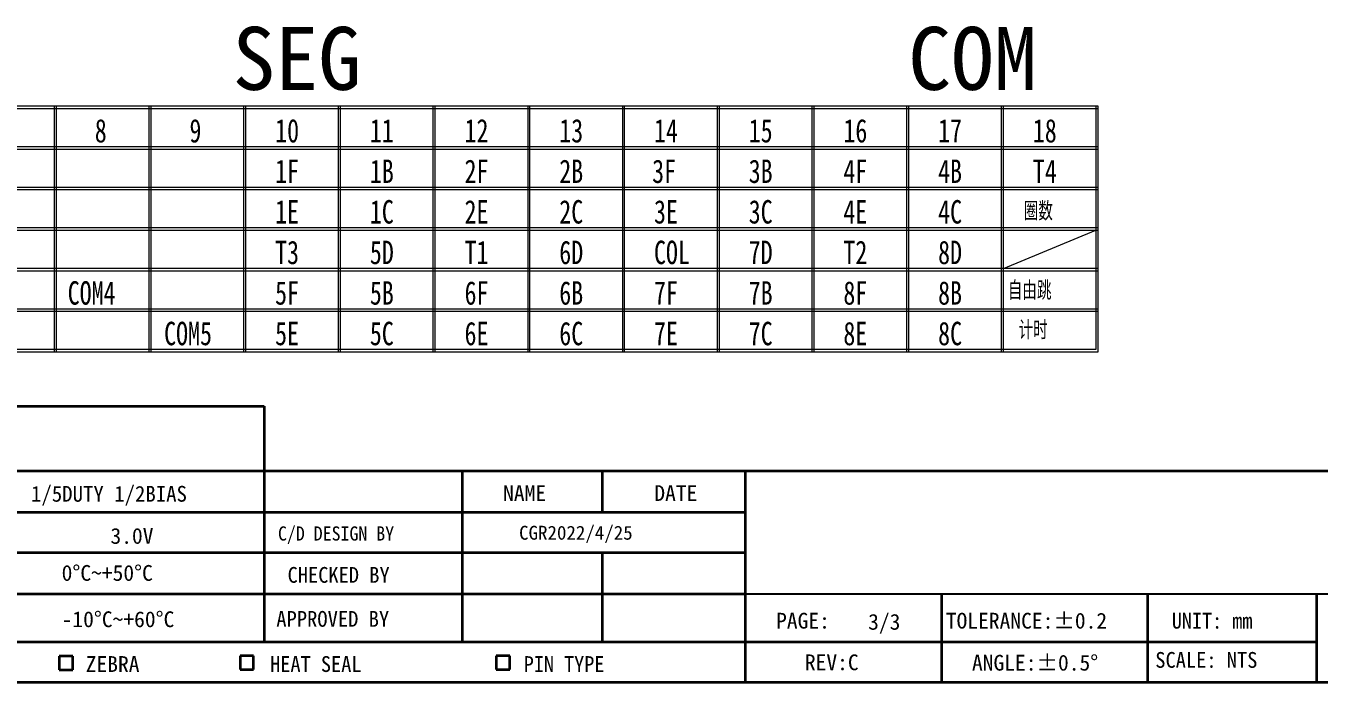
# Paper-space layout 'SW_Model_1' of a CAD drawing. Header units: millimetres. Extents: x 625 to 800, y 257 to 308.
# Drawn here: x 729.66 to 766.21, y 259.69 to 278.26 of the extents above; entities that cross this region are included whole.
import ezdxf

# ---------------------------------------------------------------- set-up
doc = ezdxf.new("R2010")
doc.units = ezdxf.units.MM
doc.layers.add('剖面线层1', color=4, linetype='Continuous')
doc.layers.add('粗实线层', color=7, linetype='Continuous', lineweight=25)
doc.styles.add('SLDTEXTSTYLE11', font='TXT', dxfattribs={"width": 0.95})
doc.styles.add('SLDTEXTSTYLE12', font='TXT', dxfattribs={"width": 0.9375})
doc.styles.add('SLDTEXTSTYLE13', font='TXT', dxfattribs={"width": 0.954545})
doc.styles.add('SLDTEXTSTYLE18', font='TXT', dxfattribs={"width": 0.966667})
doc.styles.add('SLDTEXTSTYLE19', font='TXT', dxfattribs={"width": 0.923077})
doc.styles.add('SLDTEXTSTYLE20', font='TXT', dxfattribs={"width": 0.944444})
doc.styles.add('SLDTEXTSTYLE29', font='TXT', dxfattribs={"width": 0.75})
doc.styles.add('SLDTEXTSTYLE30', font='TXT', dxfattribs={"width": 0.710611, "bigfont": 'bigfont'})
doc.styles.add('SLDTEXTSTYLE6', font='TXT')

psp = doc.layouts.new('SW_Model_1')

# ---------------------------------------------------------------- hatches: boundary and pattern name
at = {"layer": '剖面线层1'}
h = psp.add_hatch(dxfattribs=at)
h.set_pattern_fill('ANSI31', color=256, style=0)
h.paths.add_polyline_path([(730.601, 260.426), (730.601, 260.039), (730.986, 260.039), (730.986, 260.426)], flags=0)

# ---------------------------------------------------------------- linework, layer by layer
at = {"color": 40, "linetype": 'Continuous', "lineweight": 18}
for p, q in [((759.965, 275.981), (709.044, 275.981)), ((730.457, 275.981), (730.457, 269.035)), ((730.521, 275.981), (730.457, 275.981)), ((730.521, 269.035), (730.521, 275.981)), ((733.134, 275.981), (733.134, 269.035)), ((733.198, 275.981), (733.134, 275.981)), ((733.198, 269.035), (733.198, 275.981)), ((735.811, 275.981), (735.811, 269.035)), ((735.875, 275.981), (735.811, 275.981)), ((735.875, 269.035), (735.875, 275.981)), ((738.487, 275.981), (738.487, 269.035)), ((738.551, 275.981), (738.487, 275.981)), ((738.551, 269.035), (738.551, 275.981)), ((741.164, 275.981), (741.164, 269.035)), ((741.228, 275.981), (741.164, 275.981)), ((741.228, 269.035), (741.228, 275.981)), ((743.841, 275.981), (743.841, 269.035)), ((743.905, 275.981), (743.841, 275.981)), ((743.905, 269.035), (743.905, 275.981)), ((746.518, 275.981), (746.518, 269.035)), ((746.581, 275.981), (746.518, 275.981)), ((746.581, 269.035), (746.581, 275.981)), ((749.194, 275.981), (749.194, 269.035)), ((749.258, 275.981), (749.194, 275.981)), ((749.258, 269.035), (749.258, 275.981)), ((751.871, 275.981), (751.871, 269.035)), ((751.935, 275.981), (751.871, 275.981)), ((751.935, 269.035), (751.935, 275.981)), ((754.548, 275.981), (754.548, 269.035)), ((754.611, 275.981), (754.548, 275.981)), ((754.611, 269.035), (754.611, 275.981)), ((757.224, 275.981), (757.224, 269.035)), ((757.288, 275.981), (757.224, 275.981)), ((757.288, 269.035), (757.288, 275.981)), ((759.901, 275.981), (759.901, 269.098)), ((759.965, 275.981), (759.901, 275.981)), ((759.965, 269.035), (759.965, 275.981)), ((709.044, 275.918), (759.965, 275.918)), ((759.965, 274.834), (709.044, 274.834)), ((709.044, 274.771), (759.965, 274.771)), ((759.965, 273.687), (709.044, 273.687)), ((709.044, 273.623), (759.965, 273.623)), ((759.965, 272.54), (709.044, 272.54)), ((709.044, 272.476), (759.965, 272.476)), ((757.288, 271.393), (759.901, 272.476)), ((759.965, 271.393), (709.044, 271.393)), ((709.044, 271.329), (759.965, 271.329)), ((759.965, 270.246), (709.044, 270.246)), ((709.044, 270.182), (759.965, 270.182)), ((735.811, 270.182), (735.875, 270.182)), ((738.487, 270.182), (738.551, 270.182)), ((741.164, 270.182), (741.228, 270.182)), ((743.841, 270.182), (743.905, 270.182)), ((746.518, 270.182), (746.581, 270.182)), ((749.194, 270.182), (749.258, 270.182)), ((751.871, 270.182), (751.935, 270.182)), ((754.548, 270.182), (754.611, 270.182)), ((757.224, 270.182), (757.288, 270.182)), ((759.901, 270.182), (759.965, 270.182)), ((759.901, 269.098), (709.044, 269.098)), ((709.044, 269.035), (759.965, 269.035))]:
    psp.add_line(p, q, dxfattribs=at)
at = {"lineweight": 35}
for p, q in [((705.566, 267.5), (736.392, 267.5)), ((736.392, 267.5), (736.392, 265.672)), ((705.533, 265.672), (736.392, 265.672)), ((736.392, 265.672), (775.132, 265.672)), ((736.392, 265.672), (736.392, 260.841)), ((741.993, 265.629), (741.993, 260.833)), ((745.943, 265.659), (745.943, 264.5)), ((749.984, 265.659), (749.984, 259.694)), ((705.533, 264.5), (749.984, 264.5)), ((705.533, 263.362), (749.984, 263.362)), ((745.943, 263.362), (745.943, 260.83)), ((705.533, 262.189), (749.946, 262.189)), ((755.534, 262.193), (755.534, 259.694)), ((761.355, 262.193), (761.355, 259.694)), ((766.133, 262.193), (766.133, 259.694)), ((705.533, 260.833), (749.946, 260.833)), ((735.189, 260.838), (749.303, 260.838)), ((749.303, 260.838), (766.133, 260.838)), ((730.601, 260.426), (730.601, 260.039)), ((730.986, 260.426), (730.601, 260.426)), ((730.986, 260.039), (730.986, 260.426)), ((736.094, 260.434), (735.71, 260.434)), ((735.71, 260.434), (735.71, 260.047)), ((736.094, 260.047), (736.094, 260.434)), ((743.337, 260.434), (742.952, 260.434)), ((742.952, 260.434), (742.952, 260.047)), ((743.337, 260.047), (743.337, 260.434)), ((730.601, 260.039), (730.986, 260.039)), ((735.71, 260.047), (736.094, 260.047)), ((742.952, 260.047), (743.337, 260.047)), ((705.533, 259.694), (775.132, 259.694))]:
    psp.add_line(p, q, dxfattribs=at)
for p, q in [((749.946, 262.193), (775.132, 262.193)), ((730.986, 260.426), (730.601, 260.426)), ((730.601, 260.426), (730.601, 260.039)), ((730.986, 260.039), (730.986, 260.426)), ((730.601, 260.039), (730.986, 260.039))]:
    psp.add_line(p, q)

# ---------------------------------------------------------------- texts
at = {"layer": '粗实线层', "attachment_point": 1}
for s, insert, char_height, style in [('SEG', (735.497, 278.227), 1.7813, 'SLDTEXTSTYLE6'), ('COM', (754.594, 278.227), 1.7813, 'SLDTEXTSTYLE6'), ('8', (731.605, 275.622), 0.663, 'SLDTEXTSTYLE29'), ('9', (734.281, 275.622), 0.663, 'SLDTEXTSTYLE29'), ('10', (736.703, 275.622), 0.6628, 'SLDTEXTSTYLE29'), ('11', (739.38, 275.622), 0.6628, 'SLDTEXTSTYLE29'), ('12', (742.056, 275.622), 0.6628, 'SLDTEXTSTYLE29'), ('13', (744.733, 275.622), 0.6628, 'SLDTEXTSTYLE29'), ('14', (747.41, 275.622), 0.6628, 'SLDTEXTSTYLE29'), ('15', (750.087, 275.622), 0.6628, 'SLDTEXTSTYLE29'), ('16', (752.763, 275.622), 0.6628, 'SLDTEXTSTYLE29'), ('17', (755.44, 275.622), 0.6628, 'SLDTEXTSTYLE29'), ('18', (758.117, 275.622), 0.6628, 'SLDTEXTSTYLE29'), ('1F', (736.701, 274.475), 0.6628, 'SLDTEXTSTYLE29'), ('1B', (739.38, 274.475), 0.6628, 'SLDTEXTSTYLE29'), ('2F', (742.056, 274.475), 0.6628, 'SLDTEXTSTYLE29'), ('2B', (744.733, 274.475), 0.6628, 'SLDTEXTSTYLE29'), ('3F', (747.358, 274.475), 0.6628, 'SLDTEXTSTYLE29'), ('3B', (750.087, 274.475), 0.6628, 'SLDTEXTSTYLE29'), ('4F', (752.763, 274.475), 0.6628, 'SLDTEXTSTYLE29'), ('4B', (755.44, 274.475), 0.6628, 'SLDTEXTSTYLE29'), ('T4', (758.117, 274.475), 0.6628, 'SLDTEXTSTYLE29'), ('1E', (736.701, 273.328), 0.6628, 'SLDTEXTSTYLE29'), ('1C', (739.38, 273.328), 0.6628, 'SLDTEXTSTYLE29'), ('2E', (742.056, 273.328), 0.6628, 'SLDTEXTSTYLE29'), ('2C', (744.733, 273.328), 0.6628, 'SLDTEXTSTYLE29'), ('3E', (747.41, 273.328), 0.6628, 'SLDTEXTSTYLE29'), ('3C', (750.087, 273.328), 0.6628, 'SLDTEXTSTYLE29'), ('4E', (752.763, 273.328), 0.6628, 'SLDTEXTSTYLE29'), ('4C', (755.44, 273.328), 0.6628, 'SLDTEXTSTYLE29'), ('圈数', (757.86, 273.278), 0.5263, 'SLDTEXTSTYLE30'), ('T3', (736.701, 272.18), 0.6628, 'SLDTEXTSTYLE29'), ('5D', (739.38, 272.18), 0.6628, 'SLDTEXTSTYLE29'), ('T1', (742.056, 272.18), 0.6628, 'SLDTEXTSTYLE29'), ('6D', (744.733, 272.18), 0.6628, 'SLDTEXTSTYLE29'), ('COL', (747.41, 272.18), 0.6628, 'SLDTEXTSTYLE29'), ('7D', (750.087, 272.18), 0.6628, 'SLDTEXTSTYLE29'), ('T2', (752.763, 272.18), 0.6628, 'SLDTEXTSTYLE29'), ('8D', (755.44, 272.18), 0.6628, 'SLDTEXTSTYLE29'), ('COM4', (730.84, 271.033), 0.6628, 'SLDTEXTSTYLE29'), ('5F', (736.701, 271.033), 0.6628, 'SLDTEXTSTYLE29'), ('5B', (739.38, 271.033), 0.6628, 'SLDTEXTSTYLE29'), ('6F', (742.056, 271.033), 0.6628, 'SLDTEXTSTYLE29'), ('6B', (744.733, 271.033), 0.6628, 'SLDTEXTSTYLE29'), ('7F', (747.41, 271.033), 0.6628, 'SLDTEXTSTYLE29'), ('7B', (750.087, 271.033), 0.6628, 'SLDTEXTSTYLE29'), ('8F', (752.763, 271.033), 0.6628, 'SLDTEXTSTYLE29'), ('8B', (755.44, 271.033), 0.6628, 'SLDTEXTSTYLE29'), ('自由跳', (757.41, 271.033), 0.5263, 'SLDTEXTSTYLE30'), ('COM5', (733.565, 269.886), 0.6628, 'SLDTEXTSTYLE29'), ('5E', (736.701, 269.886), 0.6628, 'SLDTEXTSTYLE29'), ('5C', (739.38, 269.886), 0.6628, 'SLDTEXTSTYLE29'), ('6E', (742.056, 269.886), 0.6628, 'SLDTEXTSTYLE29'), ('6C', (744.733, 269.886), 0.6628, 'SLDTEXTSTYLE29'), ('7E', (747.41, 269.886), 0.6628, 'SLDTEXTSTYLE29'), ('7C', (750.087, 269.886), 0.6628, 'SLDTEXTSTYLE29'), ('8E', (752.763, 269.886), 0.6628, 'SLDTEXTSTYLE29'), ('8C', (755.44, 269.886), 0.6628, 'SLDTEXTSTYLE29'), ('计时', (757.714, 269.914), 0.5263, 'SLDTEXTSTYLE30'), ('1/5DUTY 1/2BIAS', (729.803, 265.244), 0.44675, 'SLDTEXTSTYLE18'), ('NAME', (743.145, 265.265), 0.4467, 'SLDTEXTSTYLE6'), ('DATE', (747.42, 265.265), 0.4467, 'SLDTEXTSTYLE6'), ('3.0V', (732.048, 264.053), 0.4467, 'SLDTEXTSTYLE6'), ('C/D DESIGN BY', (736.783, 264.1), 0.40207, 'SLDTEXTSTYLE19'), ('CGR2022/4/25', (743.598, 264.116), 0.39314, 'SLDTEXTSTYLE6'), ('0°C~+50°C', (730.668, 263.006), 0.4467, 'SLDTEXTSTYLE6'), ('CHECKED BY', (737.053, 262.951), 0.4467, 'SLDTEXTSTYLE11'), ('-10°C~+60°C', (730.668, 261.696), 0.44675, 'SLDTEXTSTYLE6'), ('APPROVED BY', (736.735, 261.706), 0.44675, 'SLDTEXTSTYLE13'), ('PAGE:', (750.861, 261.655), 0.4467, 'SLDTEXTSTYLE6'), ('3/3', (753.463, 261.623), 0.4467, 'SLDTEXTSTYLE6'), ('TOLERANCE:±0.2', (755.658, 261.655), 0.44675, 'SLDTEXTSTYLE6'), ('UNIT: mm', (762.044, 261.655), 0.4467, 'SLDTEXTSTYLE12'), ('ZEBRA', (731.349, 260.429), 0.4467, 'SLDTEXTSTYLE6'), ('HEAT SEAL', (736.561, 260.429), 0.4467, 'SLDTEXTSTYLE20'), ('PIN TYPE', (743.729, 260.429), 0.4467, 'SLDTEXTSTYLE12'), ('REV:C', (751.675, 260.478), 0.4467, 'SLDTEXTSTYLE6'), ('ANGLE:±0.5°', (756.397, 260.467), 0.44675, 'SLDTEXTSTYLE6'), ('SCALE: NTS', (761.578, 260.546), 0.4467, 'SLDTEXTSTYLE11')]:
    psp.add_mtext(s, dxfattribs=dict(at, insert=insert, char_height=char_height, style=style))

doc.saveas('drawing.dxf')
